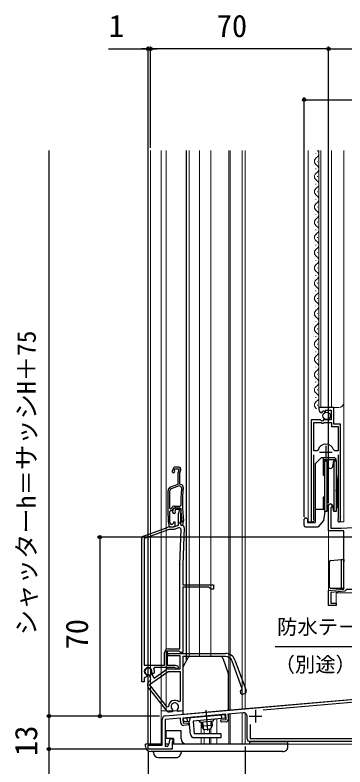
# Model space of a CAD drawing. Units: millimetres, scale not verified. Extents: x -529 to 521, y -782 to 778.
# Drawn here: x 148.3 to 278.1, y -12.5 to 283.5 of the extents above; entities that cross this region are included whole.
import ezdxf
from ezdxf.enums import TextEntityAlignment as Align

# ---------------------------------------------------------------- set-up
doc = ezdxf.new("R2010")
doc.units = ezdxf.units.MM
doc.header["$LTSCALE"] = 4
for name, color, linetype in [('0-2_YKK_11', 7, 'Continuous'), ('0-3_YKK_11E', 7, 'Continuous'), ('0-5_YKK_13', 4, 'Continuous'), ('0-7_YKK_D', 6, 'Continuous')]:
    doc.layers.add(name, color=color, linetype=linetype)
doc.layers.add('0-4_YKK_12', color=2, linetype='Continuous', lineweight=18)
doc.styles.add('ＭＳ ゴシック', font='')
doc.styles.get('ＭＳ ゴシック').set_extended_font_data('MS Gothic')

msp = doc.modelspace()

# ---------------------------------------------------------------- linework, layer by layer
at = {"layer": '0-2_YKK_11'}
for p, q in [((270.65, 113.89), (270.65, 108.89)), ((268.15, 111.39), (273.15, 111.39)), ((297.176, 14.245), (245.987, 9.766)), ((242.9, 9.99), (242.9, 4.99)), ((239.7, -1.51), (239.7, 7.278)), ((240.4, 7.49), (245.4, 7.49))]:
    msp.add_line(p, q, dxfattribs=at)
for points in [[(269.082, 126.89), (269.293, 127.141), (269.208, 127.46), (269.676, 127.731), (270.253, 127.154), (270.5, 127.256), (270.5, 127.89), (272.7, 127.89), (272.7, 124.09), (269.7, 124.09), (269.4, 123.79), (269.071, 123.636), (268.531, 124.09), (264.9, 124.09), (264.9, 84.54)], [(276.4, 84.54), (276.4, 122.39), (273.8, 122.39), (273.8, 128.99), (267.9, 128.99), (267.9, 128.185)], [(265.85, 111.89), (265.85, 123.09), (268.8, 123.09), (269.1, 122.79), (269.7, 122.79), (270, 123.09), (272.9, 123.09), (272.9, 121.49), (275.45, 121.49), (275.45, 111.89), (274.212, 111.89), (273.731, 112.255)], [(267.569, 112.255), (267.088, 111.89), (265.85, 111.89)], [(265.903, 84.852), (265.85, 85.022), (265.85, 110.39)], [(275.45, 110.39), (275.45, 85.022), (275.397, 84.852)], [(319.504, 61.154), (318.7, 58.946), (303.2, 57.59), (282.92, 57.59), (282.66, 57.44), (282.4, 57.29), (278.786, 57.29), (278.491, 57.046), (278.043, 56.641), (272.6, 56.165), (272.6, 51.89), (274.7, 51.89), (274.7, 50.99), (271.7, 50.99), (271.7, 56.99), (277.7, 57.515), (277.7, 80.49), (271.7, 80.49), (271.7, 90.29)], [(272.75, 89.683), (272.6, 89.424), (272.6, 81.49), (276.7, 81.49), (283.898, 81.867)], [(207.569, 7.61), (326.9, 18.05)], [(240.9, 4.217), (240.9, -1.31), (287.679, -1.31), (328.7, 0.122), (328.7, 16.79), (326.268, 16.79), (303.865, 14.83)], [(209.8, -1.51), (210.4, -1.51), (210.4, -2.61), (210.1, -2.61), (210.1, -5.51), (200.7, -5.51), (200.7, -4.01), (206.2, -4.01), (206.2, 6.115)], [(213.565, 4.721), (213.4, 6.614), (207.4, 6.089), (207.4, -4.31), (208.4, -4.31), (209.1, -3.098), (209.1, -2.21)], [(231.385, 5.276), (229.393, 5.102), (229.314, 5.999), (231.406, 6.182), (231.232, 8.174), (214.296, 6.692), (214.471, 4.7), (216.563, 4.883), (216.641, 3.987), (214.649, 3.812)], [(238.069, 8.772), (232.128, 8.253), (232.294, 6.36)], [(330.7, -25.51), (328.7, -25.51), (328.7, -1.078), (287.7, -2.51), (240.7, -2.51)]]:
    msp.add_lwpolyline(points, dxfattribs=at)
for centre, radius, start, end in [((269.2, 128.185), 1.3, 179.99998, 264.7841), ((270.65, 111.39), 3.2, 15.68036, 164.31964), ((272.4, 90.29), 0.7, 300, 179.99999), ((265.45, 84.54), 0.55, 179.99998, 34.5603), ((275.85, 84.54), 0.55, 145.4397, 0.00002), ((207.7, 6.115), 1.5, 95.00001, 180.00002), ((231.298, 6.273), 1, 274.99997, 4.99997), ((238.2, 7.278), 1.5, 0, 95.00001), ((214.562, 4.808), 1, 184.99999, 274.99997), ((209.8, -2.21), 0.7, 89.99998, 180.00002), ((240.7, -1.51), 1, 180.00002, 270)]:
    msp.add_arc(centre, radius, start, end, dxfattribs=at)
at = {"layer": '0-3_YKK_11E'}
for p, q in [((210.497, 104.834), (210.18, 103.963)), ((212.75, 105.492), (211.437, 105.492)), ((212.91, 98.134), (209.729, 96.976)), ((210.358, 88.146), (210.716, 88.915)), ((211.623, 89.492), (212.457, 89.492)), ((208.565, 84.106), (208.792, 82.818)), ((198.86, 78.373), (208.636, 81.932)), ((209.777, 81.992), (210.273, 81.992)), ((213.204, 67.351), (213.674, 80.803)), ((214.901, 81.557), (214.403, 67.309)), ((198.202, 20.992), (198.202, 77.434)), ((208.402, 32.192), (231.101, 32.192)), ((234.859, 29.56), (239.247, 17.505)), ((201.09, 21.042), (201.094, 21.045)), ((208.167, 9.42), (200.768, 18.89)), ((238.709, 16.351), (238.146, 16.146))]:
    msp.add_line(p, q, dxfattribs=at)
for points in [[(211.077, 104.052), (211.051, 104.31), (211.227, 104.792), (212.886, 104.792), (212.495, 103.545)], [(213.897, 98.52), (213.15, 98.792), (213.15, 103.292), (213.513, 104.453)], [(212.45, 103.246), (212.45, 98.711), (209.539, 97.652)], [(213.884, 97.374), (213.558, 97.898), (212.91, 98.134)], [(209.271, 89.346), (209.571, 89.042), (209.823, 89.042), (210.066, 89.565)], [(210.452, 88.854), (210.75, 89.492), (213.24, 89.492), (213.54, 89.203)], [(210.973, 90.142), (213.257, 90.142), (213.557, 90.447)], [(208.55, 86.297), (208.55, 86.287), (208.55, 84.279)], [(208.978, 81.992), (210.802, 81.992), (212.702, 82.683), (212.702, 87.246)], [(209.402, 83.388), (209.25, 84.253), (209.25, 86.275), (209.25, 86.285)], [(209.299, 88.098), (209.599, 88.392), (209.727, 88.392)], [(212.747, 87.545), (213.138, 88.792), (211.432, 88.792), (211.333, 88.58), (211.37, 88.266)], [(213.602, 87.933), (213.402, 87.292), (213.402, 83.092), (213.902, 82.592)], [(210.615, 82.052), (211.35, 82.32), (211.35, 83.792), (210.7, 83.792), (210.571, 83.331)], [(213.947, 84.253), (213.945, 84.163), (213.945, 83.892), (213.15, 83.892), (213.15, 83.279), (213.781, 82.527), (214.396, 82.691), (214.635, 84.042)], [(212.601, 81.583), (210.978, 80.992), (208.978, 80.992), (199.202, 77.434)], [(199.202, 77.434), (199.202, 27.592), (207.202, 27.592), (207.202, 32.492)], [(214.402, 67.204), (214.402, 59.192), (226.402, 59.192), (226.402, 57.492), (225.402, 57.492), (224.602, 58.292), (214.402, 58.292), (214.402, 32.492), (213.502, 32.492), (213.206, 32.742), (212.91, 32.992), (208.202, 32.992), (208.202, 27.592), (211.283, 27.592), (212.207, 27.256)], [(208.702, 33.992), (213.202, 33.992), (213.202, 67.204)], [(208.617, 26.092), (213.302, 26.092), (213.302, 31.192), (208.402, 31.192), (208.402, 32.192)], [(231.101, 30.992), (214.302, 30.992), (214.302, 9.499), (212.497, 9.342), (212.22, 9.738), (212.255, 10.124)], [(237.53, 17.837), (237.709, 18.222), (233.732, 29.15)], [(200.077, 23.728), (200.242, 23.378), (200.137, 22.987), (199.731, 22.788)], [(201.462, 23.134), (201.087, 23.67), (200.815, 23.797)], [(208.702, 11.227), (208.165, 11.046), (201.232, 19.921), (208.617, 25.092), (213.302, 25.092)], [(201.88, 24.543), (201.906, 24.244), (203.142, 22.479), (208.043, 25.911)], [(203.09, 24.354), (202.677, 24.171), (202.31, 24.342), (202.148, 24.693)], [(211.464, 26.425), (211.195, 26.592), (203.231, 26.592), (202.96, 26.163)], [(213.302, 25.092), (213.302, 13.337), (212.809, 13.107)], [(199.63, 22.833), (199.202, 22.562), (199.202, 20.992), (198.202, 20.992)], [(210.35, 9.957), (210.451, 9.583), (210.247, 9.145), (209.042, 9.039)]]:
    msp.add_lwpolyline(points, dxfattribs=at)
for centre, radius, start, end in [((210.65, 103.792), 0.5, 159.99999, 31.31778), ((211.437, 104.492), 1, 90.00001, 159.99998), ((212.75, 104.692), 0.8, 342.61665, 90), ((213.45, 103.246), 1, 162.61662, 179.99999), ((213.555, 97.58), 1, 353.55258, 69.99999), ((58.633, 91.292), 150, 358.09169, 1.87259), ((210.052, 96.243), 1.5, 110.00002, 181.87259), ((210.003, 96.225), 0.8, 110.00002, 181.8664), ((58.632, 91.292), 150.651, 359.25983, 1.86639), ((269.201, 91.292), 55.65, 173.72569, 180.87047), ((269.201, 91.292), 55, 173.55257, 187.25967), ((209.727, 89.192), 0.8, 269.99995, 334.99995), ((210.973, 89.142), 1, 90.00001, 155.00001), ((211.623, 88.492), 1, 90.00001, 155.00001), ((212.457, 88.292), 1.2, 342.61664, 89.99999), ((269.201, 91.292), 55.7, 182.1491, 187.25965), ((58.63, 91.292), 150.704, 358.09614, 358.78569), ((210.902, 87.892), 0.6, 155.00001, 38.61222), ((213.702, 87.246), 1, 162.61662, 179.99999), ((209.55, 84.279), 1, 179.99989, 189.9999), ((209.993, 83.492), 0.6, 190, 344.42221), ((213.65, 84.215), 1, 349.99998, 7.25965), ((208.978, 80.992), 1, 89.99994, 109.99995), ((209.777, 82.992), 1, 190.00001, 269.99999), ((210.273, 82.992), 1, 269.99994, 289.99995), ((212.874, 80.831), 0.8, 358.00002, 110.00004), ((213.902, 81.592), 1, 358.00002, 90.00002), ((199.202, 77.434), 1, 110.00002, 179.99999), ((217.402, 67.204), 4.2, 177.9998, 179.99983), ((217.402, 67.204), 3, 177.99973, 179.99975), ((208.702, 32.492), 1.5, 90.00001, 179.99999), ((231.101, 28.192), 4, 20, 89.99998), ((231.101, 28.192), 2.8, 20, 89.99998), ((212.002, 26.692), 0.6, 206.38783, 70.00002), ((200.702, 25.092), 1.5, 344.59406, 245.40594), ((200.702, 25.092), 1.3, 335.00001, 275.00002), ((200.702, 25.092), 2.5, 342.83746, 25.37694), ((208.617, 25.092), 1, 89.99999, 124.99998), ((200.702, 25.092), 2.5, 244.62318, 247.16264), ((201.95, 19.814), 1.5, 125.00002, 218.00001), ((200.233, 22.274), 1.5, 305.00002, 35), ((237.838, 16.992), 0.9, 110.00001, 290.00003), ((238.402, 17.197), 0.9, 290.00001, 19.99999), ((211.202, 11.192), 2.5, 49.9948, 179.19799), ((211.202, 11.192), 1.5, 314.59407, 235.40595), ((208.955, 10.035), 1, 217.99996, 274.99998)]:
    msp.add_arc(centre, radius, start, end, dxfattribs=at)
at = {"layer": '0-4_YKK_12'}
for p, q in [((201.7, -3.51), (201.7, 230.196)), ((205.8, -3.51), (205.8, 230.196)), ((207.8, 9.49), (207.8, 230.196)), ((216.8, 30.81), (216.8, 230.196)), ((220.9, 30.992), (220.9, 230.196)), ((225.4, 30.993), (225.4, 230.196)), ((232.4, 9.826), (232.4, 230.196)), ((233, 9.879), (233, 230.196)), ((237.7, 10.29), (237.7, 230.196)), ((237.701, 10.303), (237.701, 230.196)), ((238.9, 10.408), (238.9, 230.196)), ((263.7, 230.196), (263.7, 83.99)), ((266.64, 228.839), (266.64, 229.039)), ((267.9, 230.196), (267.9, 128.99)), ((268.7, 230.196), (268.7, 128.99)), ((272.9, 230.196), (272.9, 128.99)), ((277.7, 230.196), (277.7, 83.99)), ((267.4, 225.839), (267.4, 226.039)), ((266.64, 222.839), (266.64, 223.039)), ((267.4, 219.839), (267.4, 220.039)), ((266.64, 216.839), (266.64, 217.039)), ((267.4, 213.839), (267.4, 214.039)), ((266.64, 210.839), (266.64, 211.039)), ((267.4, 207.839), (267.4, 208.039)), ((266.64, 204.839), (266.64, 205.039)), ((267.4, 201.839), (267.4, 202.039)), ((266.64, 198.839), (266.64, 199.039)), ((267.4, 195.839), (267.4, 196.039)), ((266.64, 192.839), (266.64, 193.039)), ((267.4, 189.839), (267.4, 190.039)), ((266.64, 186.839), (266.64, 187.039)), ((267.4, 183.839), (267.4, 184.039)), ((266.64, 180.839), (266.64, 181.039)), ((267.4, 177.839), (267.4, 178.039)), ((266.64, 174.839), (266.64, 175.039)), ((267.4, 171.839), (267.4, 172.039)), ((266.64, 168.839), (266.64, 169.039)), ((267.4, 165.839), (267.4, 166.039)), ((266.64, 162.839), (266.64, 163.039)), ((267.4, 159.839), (267.4, 160.039)), ((266.64, 156.839), (266.64, 157.039)), ((267.4, 153.839), (267.4, 154.039)), ((266.64, 150.839), (266.64, 151.039)), ((267.4, 147.839), (267.4, 148.039)), ((266.64, 144.839), (266.64, 145.039)), ((267.4, 141.839), (267.4, 142.039)), ((266.64, 138.839), (266.64, 139.039)), ((267.4, 135.839), (267.4, 136.039)), ((266.64, 132.839), (266.64, 133.039)), ((267.4, 129.839), (267.4, 130.039)), ((267.9, 128.99), (275.7, 128.99)), ((264.9, 99.315), (264.9, 83.99)), ((276.4, 98.463), (276.4, 83.99)), ((207.8, 84.052), (207.8, 89.486)), ((265.45, 83.99), (263.7, 83.99)), ((275.85, 83.99), (277.7, 83.99)), ((274.7, 55.99), (328.7, 55.99)), ((326.7, 18.09), (237.701, 10.303)), ((214.299, 9.49), (205.8, 9.49)), ((237.701, 10.29), (222.842, 8.99)), ((237.7, 10.29), (232.299, 9.817)), ((227.701, 6.36), (227.701, 0.481)), ((232.401, 8.276), (232.401, -3.51)), ((233.001, 8.329), (233.001, -3.51)), ((237.701, -3.51), (237.701, 8.74)), ((238.9, 8.605), (238.9, -3.51)), ((221.6, 5.025), (221.6, 0.486)), ((222.7, 2.153), (222.7, 0.486)), ((224.822, 2.313), (224.822, 0.486)), ((225.4, 0.486), (225.4, 2.597)), ((221.6, -1.014), (221.6, -3.51)), ((222.699, -3.514), (222.699, -1.025)), ((222.7, -1.22), (222.7, -3.51)), ((224.822, -1.014), (224.822, -3.51)), ((225.4, -3.51), (225.4, -1.014)), ((227.701, -1.019), (227.701, -3.51)), ((201.7, -3.51), (206.199, -3.51)), ((201.701, -3.51), (206.2, -3.51)), ((207.398, -3.51), (208.861, -3.51)), ((207.4, -3.51), (208.862, -3.51)), ((210.098, -3.51), (237.695, -3.51)), ((223.891, -3.51), (300.7, -3.51))]:
    msp.add_line(p, q, dxfattribs=at)
msp.add_lwpolyline([(271.7, 90.702), (271.7, 50.99), (274.7, 50.99), (274.7, 55.99)], dxfattribs=at)
for centre, radius, start, end in [((266.181, 228.939), 1.718, 299.20254, 47.02671), ((267.858, 225.939), 1.718, 119.20254, 240.79746), ((266.181, 222.939), 1.718, 299.20254, 60.79746), ((267.858, 219.939), 1.718, 119.20254, 240.79746), ((266.181, 216.939), 1.718, 299.20254, 60.79746), ((267.858, 213.939), 1.718, 119.20254, 240.79746), ((266.181, 210.939), 1.718, 299.20254, 60.79746), ((267.858, 207.939), 1.718, 119.20254, 240.79746), ((266.181, 204.939), 1.718, 299.20254, 60.79746), ((267.858, 201.939), 1.718, 119.20254, 240.79746), ((266.181, 198.939), 1.718, 299.20254, 60.79746), ((267.858, 195.939), 1.718, 119.20254, 240.79746), ((266.181, 192.939), 1.718, 299.20254, 60.79746), ((267.858, 189.939), 1.718, 119.20254, 240.79746), ((266.181, 186.939), 1.718, 299.20254, 60.79746), ((267.858, 183.939), 1.718, 119.20254, 240.79746), ((266.181, 180.939), 1.718, 299.20254, 60.79746), ((267.858, 177.939), 1.718, 119.20254, 240.79746), ((266.181, 174.939), 1.718, 299.20254, 60.79746), ((267.858, 171.939), 1.718, 119.20254, 240.79746), ((266.181, 168.939), 1.718, 299.20254, 60.79746), ((267.858, 165.939), 1.718, 119.20254, 240.79746), ((266.181, 162.939), 1.718, 299.20254, 60.79746), ((267.858, 159.939), 1.718, 119.20254, 240.79746), ((266.181, 156.939), 1.718, 299.20254, 60.79746), ((267.858, 153.939), 1.718, 119.20254, 240.79746), ((266.181, 150.939), 1.718, 299.20254, 60.79746), ((267.858, 147.939), 1.718, 119.20254, 240.79746), ((266.181, 144.939), 1.718, 299.20254, 60.79746), ((267.858, 141.939), 1.718, 119.20254, 240.79746), ((266.181, 138.939), 1.718, 299.20254, 60.79746), ((267.858, 135.939), 1.718, 119.20254, 240.79746), ((266.181, 132.939), 1.718, 299.20254, 60.79746), ((267.858, 129.939), 1.718, 119.20254, 240.79746), ((275.7, 130.99), 2, 270, 0)]:
    msp.add_arc(centre, radius, start, end, dxfattribs=at)
at = {"layer": '0-5_YKK_13'}
for p, q in [((215.8, 29.261), (215.8, 230.196)), ((268.9, 109.29), (266.4, 106.79)), ((266.4, 106.79), (266.4, 83.69)), ((268.9, 109.29), (274, 109.29)), ((269.55, 109.29), (269.55, 102.44)), ((274.5, 108.346), (269.55, 108.346)), ((270.1, 107.988), (271.032, 107.988)), ((270.1, 107.988), (270.1, 97.988)), ((271.032, 107.988), (271.415, 105.814)), ((271.032, 107.988), (271.032, 97.988)), ((273.384, 105.814), (273.768, 107.988)), ((273.768, 107.988), (274.7, 107.988)), ((273.768, 107.988), (273.768, 97.988)), ((274.5, 108.79), (274, 109.29)), ((274.5, 108.79), (274.5, 107.99)), ((274.7, 107.988), (274.7, 97.988)), ((270.1, 101.89), (269.55, 102.44)), ((274.7, 102.878), (275.2, 98.439)), ((266.4, 99.19), (266.4, 96.79)), ((270.1, 97.988), (270.1, 87.988)), ((271.032, 97.988), (271.032, 87.988)), ((273.768, 97.988), (273.768, 87.988)), ((274.7, 97.988), (274.7, 87.988)), ((275.2, 98.439), (275.2, 89.657)), ((275.2, 92.19), (274.7, 96.629)), ((270.1, 94.09), (269.55, 93.54)), ((269.55, 93.54), (269.55, 88.99)), ((266.4, 88.99), (270.1, 88.99)), ((271.415, 90.161), (271.032, 87.988)), ((273.768, 87.988), (273.384, 90.161)), ((273.4, 90.077), (273.4, 89.332)), ((273.4, 89.332), (273.531, 89.332)), ((274.7, 89.332), (274.8, 89.332)), ((275.2, 89.657), (274.8, 89.332)), ((270.268, 87.99), (269.651, 84.49)), ((271.032, 87.988), (270.1, 87.988)), ((271.032, 87.988), (270.268, 87.988)), ((274.7, 87.988), (273.768, 87.988)), ((262.1, 82.49), (262.1, 84.99)), ((262.6, 85.49), (262.9, 85.49)), ((263.4, 84.99), (262.9, 85.49)), ((269.651, 84.49), (267.553, 81.99)), ((262.6, 81.99), (267.553, 81.99)), ((272.1, 58.19), (272.1, 68.232)), ((272.555, 68.73), (276.66, 69.097)), ((276.66, 69.097), (277.147, 69.14)), ((276.7, 68.643), (276.7, 58.19)), ((277.147, 69.14), (277.166, 69.142)), ((277.2, 57.69), (272.6, 57.69)), ((277.4, 57.69), (277.2, 57.69)), ((277.21, 57.69), (277.2, 57.69)), ((214.434, 26.895), (216.511, 30.493)), ((229.1, 30.993), (217.377, 30.993)), ((230.04, 30.335), (232.24, 24.29)), ((214.3, 26.395), (214.3, 8.193)), ((232.3, 9.768), (232.3, 23.948)), ((214.3, 8.193), (229.5, 9.523)), ((223.345, 9.862), (224.052, 1.781)), ((214.585, 6.719), (231.022, 8.157)), ((216.21, 5.355), (216.08, 6.85)), ((231.153, 6.663), (218.402, 5.547)), ((229.659, 6.532), (229.528, 8.026)), ((231.153, 6.663), (231.022, 8.157)), ((217.35, 0.356), (216.908, 5.416)), ((218.402, 5.547), (218.845, 0.487)), ((226.242, 5.43), (221.261, 4.994)), ((221.759, 5.038), (221.897, 3.463)), ((225.882, 3.811), (221.897, 3.463)), ((222.716, 2.129), (221.897, 3.463)), ((222.137, 5.071), (222.34, 2.741)), ((225.882, 3.811), (225.306, 2.356)), ((225.366, 5.353), (225.57, 3.023)), ((225.744, 5.386), (225.882, 3.811)), ((207.701, 1.69), (207.701, -1.31)), ((213.701, 1.69), (207.701, 1.69)), ((207.701, 1.215), (207.701, 1.29)), ((213.701, -1.51), (213.701, 1.69)), ((229.47, 0.487), (218.845, 0.487)), ((225.306, 2.356), (222.716, 2.129)), ((229.47, -1.013), (229.47, 0.487)), ((210.701, -1.31), (207.701, -1.31)), ((210.701, -1.31), (210.701, -3.51)), ((218.845, -1.013), (229.47, -1.013)), ((255.701, -4.51), (255.701, -2.51)), ((199.701, -4.51), (199.701, -3.51)), ((206.2, -3.51), (199.701, -3.51)), ((208.862, -3.51), (207.4, -3.51)), ((255.701, -3.51), (210.1, -3.51)), ((210.701, -3.51), (210.701, -3.51)), ((253.701, -6.51), (201.701, -6.51)), ((202.801, -6.81), (202.801, -6.51)), ((204.801, -8.81), (211.701, -8.81)), ((213.701, -6.51), (213.701, -6.81))]:
    msp.add_line(p, q, dxfattribs=at)
for points in [[(263.4, 84.99), (263.4, 83.69), (266.4, 83.69)], [(277.155, 69.141), (277.7, 69.19), (277.7, 68.186)], [(277.7, 57.99), (277.648, 57.82), (277.534, 57.721), (277.4, 57.69)], [(216.908, 5.416), (214.716, 5.225), (214.585, 6.719)], [(240.701, -3.51), (240.701, -2.51), (255.701, -2.51)]]:
    msp.add_lwpolyline(points, dxfattribs=at)
msp.add_circle((270.933, 125.74), 1.45, dxfattribs=at)
for centre, radius, start, end in [((272.4, 105.988), 1, 190, 350), ((272.4, 89.988), 1, 10, 170), ((262.6, 84.99), 0.5, 90, 180), ((262.6, 82.49), 0.5, 180, 270), ((272.6, 68.232), 0.5, 95.10217, 180), ((277.2, 68.643), 0.5, 95.10217, 180), ((272.6, 58.19), 0.5, 180, 188.23791), ((272.6, 58.19), 0.5, 188.23791, 269), ((272.6, 58.19), 0.5, 269, 270), ((277.2, 58.19), 0.5, 180, 270), ((217.377, 29.993), 1, 90, 150), ((229.1, 29.993), 1, 20, 90), ((215.3, 26.395), 1, 150, 180), ((231.3, 23.948), 1, 0, 20), ((218.402, 5.547), 1.5, 95, 185), ((227.235, 5.316), 1, 95, 173.46304), ((220.302, 4.71), 1, 16.53696, 95), ((218.845, 0.487), 1.5, 185, 270), ((215.701, -1.51), 2, 180.00002, 270), ((201.701, -4.51), 2, 180.00003, 270), ((253.701, -4.51), 2, 270, 0.00003), ((204.801, -6.81), 2, 180, 270), ((211.701, -6.81), 2, 270, 0.00002)]:
    msp.add_arc(centre, radius, start, end, dxfattribs=at)
msp.add_ellipse((276.691, 68.598), major_axis=(0, 0.502), ratio=0.017394, start_param=4.715495, end_param=4.8029789, dxfattribs=at)
at = {"layer": '0-7_YKK_D'}
for p, q in [((200.7, 270.196), (198.15, 270.196)), ((200.7, -3.31), (200.7, 271.196)), ((200.7, 270.196), (201.701, 270.196)), ((201.701, 231.196), (201.701, 271.196)), ((271.7, 270.196), (201.701, 270.196)), ((201.701, 270.196), (204.251, 270.196)), ((271.7, 91.29), (271.7, 271.196)), ((271.7, 91.29), (271.7, 271.196)), ((271.7, 270.196), (357.7, 270.196)), ((262.1, 85.99), (262.1, 251.196)), ((161.7, 7.49), (161.7, 230.196)), ((356.1, 77.99), (180.7, 77.99)), ((181.7, 77.99), (181.7, 7.49)), ((205.2, 7.49), (160.7, 7.49)), ((205.2, 7.49), (160.7, 7.49)), ((161.7, -5.51), (161.7, 7.49)), ((200, -5.51), (160.7, -5.51)), ((161.7, -25.51), (161.7, -5.51)), ((238.9, -4.51), (238.9, -46.51)), ((200.7, -6.21), (200.7, -66.51))]:
    msp.add_line(p, q, dxfattribs=at)
for points in [[(185.065, 270.196), (200.7, 270.196), (201.701, 270.196)], [(262.1, 250.196), (330.7, 250.196), (513.841, 250.196)], [(327.7, 48.812), (325.747, 47.173), (310.93, 34.74), (250.652, 34.74)]]:
    msp.add_lwpolyline(points, dxfattribs=at)
for centre in [(200.7, 270.196), (201.701, 270.196), (201.701, 270.196), (271.7, 270.196), (271.7, 270.196), (262.1, 250.196), (181.7, 77.99), (161.7, 7.49), (161.7, 7.49), (181.7, 7.49), (161.7, -5.51), (161.7, -5.51)]:
    msp.add_circle(centre, 0.637, dxfattribs=at)

# ---------------------------------------------------------------- texts
at = {"layer": '0-7_YKK_D', "style": 'ＭＳ ゴシック'}
for s, height, p in [('1', 8.798, (185.224, 272.196)), ('70', 8.798, (227.701, 272.196)), ('防水テープ', 5.865, (251.46, 37.936)), ('（別途）', 5.865, (250.46, 23.102))]:
    msp.add_text(s, height=height, dxfattribs=at).set_placement(p, align=Align.BOTTOM_LEFT)
for s, height, p in [('シャッターh＝サッシH＋75', 7.331, (158.677, 39.326)), ('70', 8.798, (179.7, 33.74)), ('13', 8.798, (159.7, -8.215))]:
    msp.add_text(s, height=height, rotation=90, dxfattribs=at).set_placement(p, align=Align.BOTTOM_LEFT)

doc.saveas('drawing.dxf')
